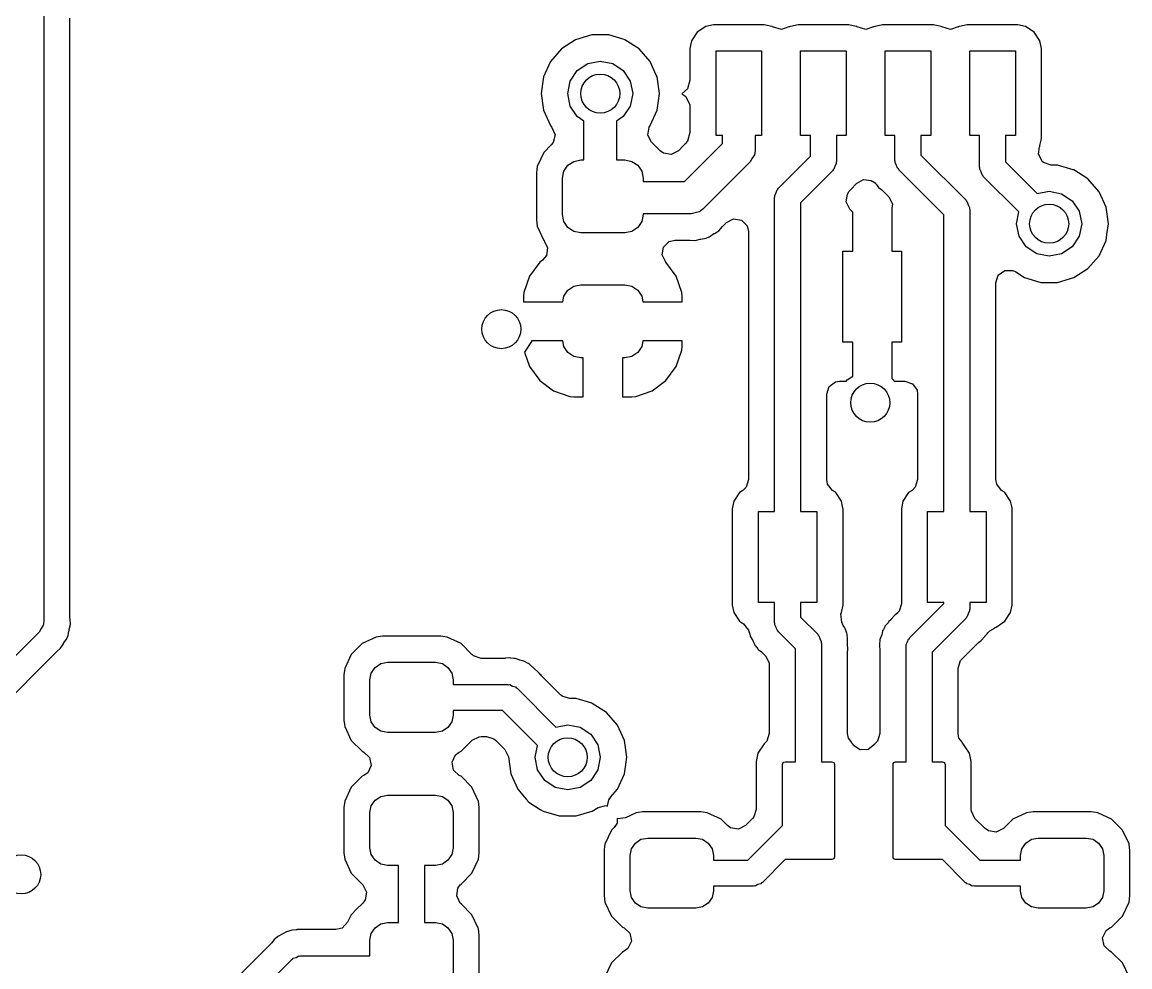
# Model space of a CAD drawing. Extents: x 100.3 to 197.2, y -144.7 to -85.3.
# Drawn here: x 109.01 to 117.52, y -102.71 to -95.45 of the extents above; entities that cross this region are included whole.
import ezdxf

# ---------------------------------------------------------------- set-up
doc = ezdxf.new("R2010")
doc.units = 0
doc.layers.add('BLACK', color=7, linetype='CONTINUOUS')

msp = doc.modelspace()

# ---------------------------------------------------------------- linework, layer by layer
at = {"layer": 'BLACK', "linetype": 'CONTINUOUS'}
for p, q in [((109.175, -95.14), (109.175, -100.05)), ((109.375, -97.6), (109.375, -95.4194)), ((114.262, -95.4836), (114.195, -95.5279)), ((114.32, -95.472), (114.262, -95.4836)), ((114.262, -95.4836), (114.262, -95.4836)), ((114.71, -95.472), (114.32, -95.472)), ((114.32, -95.472), (114.32, -95.472)), ((114.768, -95.4836), (114.71, -95.472)), ((114.71, -95.472), (114.71, -95.472)), ((114.771, -95.4856), (114.768, -95.4836)), ((114.768, -95.4836), (114.768, -95.4836)), ((114.775, -95.4879), (114.771, -95.4856)), ((114.842, -95.5064), (114.775, -95.4879)), ((114.9, -95.4882), (114.842, -95.5064)), ((114.902, -95.4878), (114.9, -95.4883)), ((114.9, -95.4883), (114.9, -95.4882)), ((114.909, -95.4856), (114.902, -95.4878)), ((114.912, -95.4836), (114.909, -95.4856)), ((114.97, -95.472), (114.912, -95.4836)), ((114.912, -95.4836), (114.912, -95.4836)), ((115.36, -95.472), (114.97, -95.472)), ((114.97, -95.472), (114.97, -95.472)), ((115.418, -95.4836), (115.36, -95.472)), ((115.36, -95.472), (115.36, -95.472)), ((115.421, -95.4856), (115.418, -95.4836)), ((115.418, -95.4836), (115.418, -95.4836)), ((115.425, -95.4879), (115.421, -95.4856)), ((115.492, -95.5064), (115.425, -95.4879)), ((115.55, -95.4882), (115.492, -95.5064)), ((115.552, -95.4878), (115.55, -95.4883)), ((115.55, -95.4883), (115.55, -95.4882)), ((115.559, -95.4856), (115.552, -95.4878)), ((115.562, -95.4836), (115.559, -95.4856)), ((115.62, -95.472), (115.562, -95.4836)), ((115.562, -95.4836), (115.562, -95.4836)), ((116.01, -95.472), (115.62, -95.472)), ((115.62, -95.472), (115.62, -95.472)), ((116.068, -95.4836), (116.01, -95.472)), ((116.01, -95.472), (116.01, -95.472)), ((116.071, -95.4856), (116.068, -95.4836)), ((116.068, -95.4836), (116.068, -95.4836)), ((116.075, -95.4879), (116.071, -95.4856)), ((116.142, -95.5064), (116.075, -95.4879)), ((116.2, -95.4882), (116.142, -95.5064)), ((116.202, -95.4878), (116.2, -95.4883)), ((116.2, -95.4883), (116.2, -95.4882)), ((116.209, -95.4856), (116.202, -95.4878)), ((116.212, -95.4836), (116.209, -95.4856)), ((116.27, -95.472), (116.212, -95.4836)), ((116.212, -95.4836), (116.212, -95.4836)), ((116.66, -95.472), (116.27, -95.472)), ((116.27, -95.472), (116.27, -95.472)), ((116.718, -95.4836), (116.66, -95.472)), ((116.66, -95.472), (116.66, -95.472)), ((116.785, -95.5279), (116.718, -95.4836)), ((116.718, -95.4836), (116.718, -95.4836)), ((113.261, -95.586), (113.152, -95.656)), ((113.385, -95.5495), (113.261, -95.586)), ((113.261, -95.586), (113.261, -95.586)), ((113.515, -95.5495), (113.385, -95.5495)), ((113.385, -95.5495), (113.385, -95.5495)), ((113.635, -95.5847), (113.515, -95.5495)), ((113.515, -95.5495), (113.515, -95.5495)), ((113.639, -95.586), (113.635, -95.5847)), ((113.748, -95.656), (113.639, -95.586)), ((113.639, -95.586), (113.639, -95.586)), ((113.639, -95.586), (113.639, -95.586)), ((114.151, -95.5943), (114.139, -95.6527)), ((114.195, -95.5279), (114.151, -95.5943)), ((114.151, -95.5943), (114.151, -95.5943)), ((116.829, -95.5943), (116.785, -95.5279)), ((116.84, -95.6527), (116.829, -95.5943)), ((116.829, -95.5943), (116.829, -95.5943)), ((113.152, -95.656), (113.067, -95.7539)), ((113.833, -95.7539), (113.748, -95.656)), ((113.748, -95.656), (113.748, -95.656)), ((113.748, -95.656), (113.748, -95.656)), ((114.139, -95.6527), (114.139, -95.6527)), ((114.139, -95.6527), (114.139, -95.8963)), ((114.34, -96.3225), (114.34, -95.6725)), ((114.34, -95.6725), (114.69, -95.6725)), ((114.69, -95.6725), (114.69, -96.3225)), ((114.99, -96.3225), (114.99, -95.6725)), ((114.99, -95.6725), (115.34, -95.6725)), ((115.34, -95.6725), (115.34, -96.3225)), ((115.64, -96.3225), (115.64, -95.6725)), ((115.64, -95.6725), (115.99, -95.6725)), ((115.99, -95.6725), (115.99, -96.3225)), ((116.29, -96.3225), (116.29, -95.6725)), ((116.29, -95.6725), (116.64, -95.6725)), ((116.64, -95.6725), (116.64, -96.3225)), ((116.84, -95.6528), (116.84, -95.6527)), ((116.84, -95.6527), (116.84, -95.6527)), ((116.84, -96.3422), (116.84, -95.6528)), ((116.84, -95.6528), (116.84, -95.6528)), ((113.067, -95.7539), (113.013, -95.8718)), ((113.354, -95.769), (113.45, -95.75)), ((113.45, -95.75), (113.546, -95.769)), ((113.881, -95.8595), (113.833, -95.7539)), ((113.219, -95.9043), (113.273, -95.8232)), ((113.273, -95.8232), (113.354, -95.769)), ((113.546, -95.769), (113.627, -95.8232)), ((113.627, -95.8232), (113.681, -95.9043)), ((113.013, -95.8718), (112.995, -96)), ((113.2, -96), (113.219, -95.9043)), ((113.681, -95.9043), (113.7, -96)), ((113.887, -95.8718), (113.881, -95.8595)), ((113.905, -96), (113.887, -95.8718)), ((114.139, -95.8963), (114.12, -95.9633)), ((112.995, -96), (112.995, -96)), ((112.995, -96), (113.013, -96.1282)), ((113.219, -96.0957), (113.2, -96)), ((113.7, -96), (113.681, -96.0957)), ((113.897, -96.056), (113.905, -96)), ((113.905, -96), (113.905, -96)), ((114.12, -95.9633), (114.076, -96.0012)), ((114.076, -96.0012), (114.109, -96.0225)), ((113.273, -96.1768), (113.219, -96.0957)), ((113.681, -96.0957), (113.627, -96.1768)), ((113.887, -96.1282), (113.897, -96.056)), ((114.109, -96.0225), (114.138, -96.086)), ((114.138, -96.086), (114.139, -96.1037)), ((114.139, -96.1037), (114.139, -96.2988)), ((113.013, -96.1282), (113.067, -96.2461)), ((113.325, -96.2114), (113.273, -96.1768)), ((113.627, -96.1768), (113.575, -96.2114)), ((113.833, -96.2461), (113.887, -96.1282)), ((113.067, -96.2461), (113.079, -96.2596)), ((113.079, -96.2596), (113.103, -96.316)), ((113.325, -96.51), (113.325, -96.2114)), ((113.575, -96.2114), (113.575, -96.51)), ((113.816, -96.3181), (113.826, -96.2577)), ((113.826, -96.2577), (113.831, -96.2491)), ((113.831, -96.2491), (113.833, -96.2461)), ((113.833, -96.2461), (113.833, -96.2461)), ((113.103, -96.316), (113.089, -96.3756)), ((113.844, -96.3727), (113.816, -96.3181)), ((114.139, -96.2988), (114.12, -96.3658)), ((114.39, -96.3225), (114.34, -96.3225)), ((114.39, -96.3832), (114.39, -96.3225)), ((114.69, -96.3225), (114.64, -96.3225)), ((114.64, -96.3225), (114.64, -96.435)), ((115.065, -96.3225), (114.99, -96.3225)), ((115.065, -96.4811), (115.065, -96.3225)), ((115.34, -96.3225), (115.265, -96.3225)), ((115.265, -96.3225), (115.265, -96.5225)), ((115.715, -96.3225), (115.64, -96.3225)), ((115.715, -96.515), (115.715, -96.3225)), ((115.99, -96.3225), (115.915, -96.3225)), ((115.915, -96.3225), (115.915, -96.4736)), ((116.365, -96.3225), (116.29, -96.3225)), ((116.365, -96.565), (116.365, -96.3225)), ((116.64, -96.3225), (116.565, -96.3225)), ((116.565, -96.3225), (116.565, -96.5236)), ((116.829, -96.4), (116.838, -96.357)), ((116.838, -96.357), (116.84, -96.3422)), ((113.074, -96.3944), (113.017, -96.4517)), ((113.089, -96.3756), (113.074, -96.3944)), ((113.911, -96.4391), (113.844, -96.3727)), ((113.936, -96.4573), (113.911, -96.4391)), ((114.051, -96.4391), (113.996, -96.4668)), ((114.09, -96.4), (114.051, -96.4391)), ((114.103, -96.3865), (114.09, -96.4)), ((114.09, -96.4), (114.09, -96.4)), ((114.098, -96.675), (114.39, -96.3832)), ((114.12, -96.3658), (114.103, -96.3865)), ((114.64, -96.435), (114.637, -96.4571)), ((116.817, -96.4655), (116.826, -96.4101)), ((116.825, -96.4097), (116.827, -96.4062)), ((116.826, -96.4101), (116.825, -96.4097)), ((116.827, -96.4051), (116.828, -96.4035)), ((116.827, -96.4062), (116.827, -96.4051)), ((116.828, -96.4035), (116.829, -96.4007)), ((116.829, -96.4007), (116.829, -96.4)), ((116.829, -96.4), (116.829, -96.4)), ((116.829, -96.4007), (116.829, -96.4007)), ((113.017, -96.4517), (112.966, -96.5605)), ((113.017, -96.4517), (113.017, -96.4517)), ((113.201, -96.551), (113.246, -96.5207)), ((113.246, -96.5207), (113.3, -96.51)), ((113.3, -96.51), (113.325, -96.51)), ((113.575, -96.51), (113.64, -96.51)), ((113.64, -96.51), (113.694, -96.5207)), ((113.694, -96.5207), (113.739, -96.551)), ((113.996, -96.4668), (113.936, -96.4573)), ((114.603, -96.5234), (114.238, -96.8884)), ((114.618, -96.4962), (114.603, -96.5234)), ((114.635, -96.4702), (114.618, -96.4962)), ((114.636, -96.464), (114.635, -96.4702)), ((114.637, -96.4616), (114.636, -96.464)), ((114.637, -96.4571), (114.637, -96.4616)), ((114.819, -96.7268), (115.065, -96.4811)), ((115.265, -96.5225), (115.263, -96.5302)), ((115.263, -96.5302), (115.264, -96.5381)), ((115.717, -96.5227), (115.715, -96.515)), ((115.716, -96.5306), (115.717, -96.5227)), ((115.727, -96.5515), (115.716, -96.5306)), ((115.915, -96.4736), (116.261, -96.8193)), ((116.565, -96.5236), (116.809, -96.768)), ((116.845, -96.52), (116.817, -96.4655)), ((116.845, -96.5205), (116.845, -96.52)), ((116.857, -96.5306), (116.845, -96.5205)), ((116.915, -96.5495), (116.857, -96.5306)), ((112.96, -96.6079), (112.959, -96.6101)), ((112.959, -96.6101), (112.959, -96.9699)), ((112.963, -96.5843), (112.96, -96.6079)), ((112.966, -96.5605), (112.963, -96.5843)), ((112.966, -96.5605), (112.966, -96.5605)), ((113.16, -96.65), (113.171, -96.5964)), ((113.171, -96.5964), (113.201, -96.551)), ((113.739, -96.551), (113.769, -96.5964)), ((113.769, -96.5964), (113.78, -96.65)), ((115.236, -96.5932), (114.99, -96.8389)), ((115.239, -96.586), (115.236, -96.5932)), ((115.246, -96.5813), (115.239, -96.586)), ((115.253, -96.559), (115.246, -96.5813)), ((115.264, -96.5381), (115.253, -96.559)), ((115.734, -96.5738), (115.727, -96.5515)), ((115.741, -96.5785), (115.734, -96.5738)), ((115.744, -96.5857), (115.741, -96.5785)), ((116.09, -96.9314), (115.744, -96.5857)), ((116.367, -96.5727), (116.365, -96.565)), ((116.366, -96.5806), (116.367, -96.5727)), ((116.377, -96.6015), (116.366, -96.5806)), ((116.384, -96.6238), (116.377, -96.6015)), ((116.965, -96.5495), (116.915, -96.5495)), ((117.084, -96.5845), (116.965, -96.5495)), ((116.965, -96.5495), (116.965, -96.5495)), ((117.089, -96.586), (117.084, -96.5845)), ((117.198, -96.656), (117.089, -96.586)), ((117.089, -96.586), (117.089, -96.586)), ((117.089, -96.586), (117.089, -96.586)), ((113.16, -96.93), (113.16, -96.65)), ((113.78, -96.65), (113.78, -96.675)), ((113.78, -96.675), (114.098, -96.675)), ((115.403, -96.707), (115.419, -96.6902)), ((115.419, -96.6902), (115.472, -96.6599)), ((115.472, -96.6599), (115.533, -96.6667)), ((115.533, -96.6667), (115.562, -96.6869)), ((115.562, -96.6869), (115.563, -96.6878)), ((115.563, -96.6878), (115.563, -96.6878)), ((115.563, -96.6878), (115.57, -96.6947)), ((115.57, -96.6947), (115.584, -96.7126)), ((116.391, -96.6285), (116.384, -96.6238)), ((116.394, -96.6357), (116.391, -96.6285)), ((116.668, -96.9094), (116.394, -96.6357)), ((117.283, -96.7539), (117.198, -96.656)), ((117.198, -96.656), (117.198, -96.656)), ((117.198, -96.656), (117.198, -96.656)), ((114.791, -96.7819), (114.802, -96.761)), ((114.792, -96.7898), (114.791, -96.7819)), ((114.802, -96.761), (114.809, -96.7387)), ((114.809, -96.7387), (114.816, -96.734)), ((114.816, -96.734), (114.819, -96.7268)), ((115.339, -96.8325), (115.349, -96.7721)), ((115.349, -96.7721), (115.364, -96.7504)), ((115.364, -96.7504), (115.382, -96.7309)), ((115.382, -96.7309), (115.383, -96.7293)), ((115.383, -96.7293), (115.397, -96.7153)), ((115.397, -96.7153), (115.399, -96.7124)), ((115.399, -96.7124), (115.403, -96.707)), ((115.584, -96.7126), (115.589, -96.721)), ((115.589, -96.721), (115.615, -96.7402)), ((115.615, -96.7402), (115.62, -96.7447)), ((115.62, -96.7447), (115.668, -96.7925)), ((116.809, -96.768), (116.9, -96.75)), ((116.9, -96.75), (116.996, -96.769)), ((116.996, -96.769), (117.077, -96.8232)), ((117.337, -96.8718), (117.283, -96.7539)), ((114.79, -96.7975), (114.792, -96.7898)), ((114.79, -99.21), (114.79, -96.7975)), ((114.99, -96.8389), (114.99, -99.21)), ((115.367, -96.8871), (115.339, -96.8325)), ((115.668, -96.7925), (115.695, -96.847)), ((115.695, -96.847), (115.69, -96.8804)), ((116.261, -96.8193), (116.264, -96.8265)), ((116.264, -96.8265), (116.271, -96.8312)), ((116.271, -96.8312), (116.278, -96.8535)), ((116.278, -96.8535), (116.289, -96.8744)), ((117.077, -96.8232), (117.131, -96.9043)), ((117.355, -97), (117.337, -96.8718)), ((117.337, -96.8718), (117.337, -96.8718)), ((113.171, -96.9836), (113.16, -96.93)), ((113.78, -96.93), (113.769, -96.9836)), ((114.15, -96.925), (113.78, -96.925)), ((113.78, -96.925), (113.78, -96.93)), ((114.18, -96.9163), (114.15, -96.925)), ((114.21, -96.9097), (114.18, -96.9163)), ((114.215, -96.9059), (114.21, -96.9097)), ((114.218, -96.9052), (114.215, -96.9059)), ((114.221, -96.9018), (114.218, -96.9052)), ((114.238, -96.8884), (114.221, -96.9018)), ((115.39, -96.91), (115.367, -96.8871)), ((115.39, -97.21), (115.39, -96.91)), ((115.69, -96.8804), (115.69, -97.21)), ((116.09, -99.21), (116.09, -96.9314)), ((116.289, -96.8744), (116.288, -96.8823)), ((116.288, -96.8823), (116.29, -96.89)), ((116.29, -96.89), (116.29, -99.21)), ((116.65, -97), (116.668, -96.9094)), ((117.131, -96.9043), (117.15, -97)), ((112.959, -96.9699), (112.96, -96.9699)), ((112.96, -96.9699), (112.966, -97.0195)), ((112.966, -97.0195), (112.966, -97.0195)), ((112.966, -97.0195), (113.017, -97.1283)), ((113.201, -97.029), (113.171, -96.9836)), ((113.246, -97.0593), (113.201, -97.029)), ((113.739, -97.029), (113.694, -97.0593)), ((113.769, -96.9836), (113.739, -97.029)), ((114.362, -97.0532), (114.389, -97.0218)), ((114.389, -97.0218), (114.392, -97.0186)), ((114.392, -97.0186), (114.42, -96.9898)), ((114.42, -96.9898), (114.475, -96.9621)), ((114.475, -96.9621), (114.535, -96.9716)), ((114.535, -96.9716), (114.579, -97.0149)), ((114.579, -97.0149), (114.59, -97.0598)), ((116.669, -97.0957), (116.65, -97)), ((117.15, -97), (117.131, -97.0957)), ((117.343, -97.0823), (117.355, -97)), ((117.355, -97), (117.355, -97)), ((113.3, -97.07), (113.246, -97.0593)), ((113.64, -97.07), (113.3, -97.07)), ((113.694, -97.0593), (113.64, -97.07)), ((113.979, -97.1363), (114.024, -97.1255)), ((114.024, -97.1255), (114.134, -97.1255)), ((114.134, -97.1255), (114.138, -97.1257)), ((114.138, -97.1257), (114.179, -97.1293)), ((114.179, -97.1293), (114.218, -97.1186)), ((114.218, -97.1186), (114.223, -97.1177)), ((114.223, -97.1177), (114.263, -97.1106)), ((114.263, -97.1106), (114.264, -97.1098)), ((114.264, -97.1098), (114.288, -97.0999)), ((114.288, -97.0999), (114.29, -97.0996)), ((114.288, -97.0999), (114.288, -97.0999)), ((114.29, -97.0996), (114.323, -97.076)), ((114.323, -97.076), (114.327, -97.0737)), ((114.327, -97.0737), (114.362, -97.0532)), ((114.59, -97.0598), (114.59, -98.9664)), ((116.723, -97.1768), (116.669, -97.0957)), ((117.131, -97.0957), (117.077, -97.1768)), ((117.337, -97.1282), (117.343, -97.0823)), ((113.017, -97.1283), (113.017, -97.1283)), ((113.017, -97.1283), (113.017, -97.1283)), ((113.017, -97.1283), (113.018, -97.1297)), ((113.018, -97.1297), (113.019, -97.132)), ((113.019, -97.132), (113.022, -97.1354)), ((113.022, -97.1354), (113.021, -97.1357)), ((113.021, -97.1357), (113.046, -97.1843)), ((113.046, -97.1843), (113.036, -97.2447)), ((113.926, -97.24), (113.936, -97.1796)), ((113.936, -97.1796), (113.979, -97.1363)), ((115.315, -97.91), (115.315, -97.21)), ((115.315, -97.21), (115.39, -97.21)), ((115.69, -97.21), (115.765, -97.21)), ((115.765, -97.21), (115.765, -97.91)), ((116.804, -97.231), (116.723, -97.1768)), ((117.077, -97.1768), (116.996, -97.231)), ((117.283, -97.2461), (117.337, -97.1282)), ((112.985, -97.2954), (112.907, -97.4021)), ((113.007, -97.2794), (112.985, -97.2954)), ((112.985, -97.2954), (112.985, -97.2954)), ((113.036, -97.2447), (113.007, -97.2794)), ((113.951, -97.2889), (113.926, -97.24)), ((113.95, -97.2894), (113.951, -97.2889)), ((113.953, -97.2935), (113.95, -97.2894)), ((113.954, -97.2945), (113.953, -97.2935)), ((113.955, -97.2954), (113.954, -97.2945)), ((114.033, -97.4021), (113.955, -97.2954)), ((116.9, -97.25), (116.804, -97.231)), ((116.996, -97.231), (116.9, -97.25)), ((117.198, -97.344), (117.283, -97.2461)), ((116.509, -97.3955), (116.559, -97.3595)), ((116.559, -97.3595), (116.62, -97.3595)), ((116.62, -97.3595), (116.643, -97.3704)), ((116.643, -97.3704), (116.711, -97.414)), ((117.089, -97.414), (117.198, -97.344)), ((112.907, -97.4021), (112.863, -97.5273)), ((114.077, -97.5273), (114.033, -97.4021)), ((116.49, -97.4536), (116.509, -97.3955)), ((116.49, -97.878), (116.49, -97.4536)), ((116.711, -97.414), (116.835, -97.4505)), ((116.835, -97.4505), (116.835, -97.4505)), ((116.835, -97.4505), (116.965, -97.4505)), ((116.965, -97.4505), (117.089, -97.414)), ((116.965, -97.4505), (116.965, -97.4505)), ((112.863, -97.5273), (112.86, -97.557)), ((113.171, -97.5564), (113.201, -97.511)), ((113.201, -97.511), (113.246, -97.4807)), ((113.246, -97.4807), (113.3, -97.47)), ((113.3, -97.47), (113.64, -97.47)), ((113.64, -97.47), (113.694, -97.4807)), ((113.694, -97.4807), (113.739, -97.511)), ((113.739, -97.511), (113.769, -97.5564)), ((114.08, -97.557), (114.077, -97.5273)), ((114.077, -97.5273), (114.077, -97.5273)), ((109.375, -97.943), (109.375, -97.6)), ((112.86, -97.557), (112.86, -97.6)), ((112.86, -97.6), (112.86, -97.6)), ((112.86, -97.6), (113.162, -97.6)), ((113.162, -97.6), (113.171, -97.5564)), ((113.769, -97.5564), (113.778, -97.6)), ((113.778, -97.6), (114.08, -97.6)), ((114.08, -97.6), (114.08, -97.557)), ((114.08, -97.6), (114.08, -97.6)), ((116.49, -98.9664), (116.49, -97.878)), ((109.375, -100.034), (109.375, -97.943)), ((112.921, -97.9057), (112.867, -97.9859)), ((112.922, -97.9), (112.921, -97.9057)), ((113.162, -97.9), (112.922, -97.9)), ((113.171, -97.9436), (113.162, -97.9)), ((113.201, -97.989), (113.171, -97.9436)), ((113.769, -97.9436), (113.739, -97.989)), ((113.778, -97.9), (113.769, -97.9436)), ((114.08, -97.9), (113.778, -97.9)), ((114.033, -98.0979), (114.077, -97.9727)), ((114.077, -97.9727), (114.08, -97.943)), ((114.08, -97.943), (114.08, -97.9)), ((114.08, -97.9), (114.08, -97.9)), ((115.39, -97.91), (115.315, -97.91)), ((115.39, -98.1703), (115.39, -97.91)), ((115.765, -97.91), (115.69, -97.91)), ((115.69, -97.91), (115.69, -98.1904)), ((112.867, -97.9859), (112.907, -98.0979)), ((113.246, -98.0193), (113.201, -97.989)), ((113.3, -98.03), (113.246, -98.0193)), ((113.32, -98.03), (113.3, -98.03)), ((113.32, -98.33), (113.32, -98.03)), ((113.64, -98.03), (113.62, -98.03)), ((113.62, -98.03), (113.62, -98.33)), ((113.694, -98.0193), (113.64, -98.03)), ((113.739, -97.989), (113.694, -98.0193)), ((112.907, -98.0979), (112.985, -98.2046)), ((113.955, -98.2046), (114.033, -98.0979)), ((112.985, -98.2046), (112.985, -98.2046)), ((112.985, -98.2046), (113.092, -98.2834)), ((113.848, -98.2834), (113.955, -98.2046)), ((113.955, -98.2046), (113.955, -98.2046)), ((115.209, -98.2508), (115.259, -98.2148)), ((115.259, -98.2148), (115.289, -98.21)), ((115.289, -98.21), (115.34, -98.21)), ((115.34, -98.21), (115.348, -98.1982)), ((115.348, -98.1982), (115.39, -98.1703)), ((115.69, -98.1904), (115.702, -98.1982)), ((115.702, -98.1982), (115.71, -98.21)), ((115.71, -98.21), (115.79, -98.21)), ((115.79, -98.21), (115.849, -98.2289)), ((115.849, -98.2289), (115.885, -98.2784)), ((113.092, -98.2834), (113.217, -98.3272)), ((113.723, -98.3272), (113.848, -98.2834)), ((115.191, -98.309), (115.209, -98.2508)), ((115.191, -98.9664), (115.191, -98.309)), ((115.885, -98.2784), (115.889, -98.309)), ((115.889, -98.309), (115.889, -98.9664)), ((113.217, -98.3272), (113.247, -98.33)), ((113.247, -98.33), (113.32, -98.33)), ((113.32, -98.33), (113.32, -98.33)), ((113.32, -98.33), (113.32, -98.33)), ((113.62, -98.33), (113.693, -98.33)), ((113.62, -98.33), (113.62, -98.33)), ((113.693, -98.33), (113.723, -98.3272)), ((113.723, -98.3272), (113.723, -98.3272)), ((114.59, -98.9664), (114.571, -99.0246)), ((115.197, -99.0007), (115.191, -98.9664)), ((115.889, -98.9664), (115.871, -99.0246)), ((116.497, -99.0007), (116.49, -98.9664)), ((114.52, -99.0655), (114.476, -99.1318)), ((114.546, -99.0487), (114.52, -99.0654)), ((114.52, -99.0654), (114.52, -99.0655)), ((114.571, -99.0246), (114.546, -99.0487)), ((115.234, -99.0487), (115.197, -99.0007)), ((115.257, -99.0635), (115.234, -99.0487)), ((115.26, -99.0654), (115.257, -99.0635)), ((115.304, -99.1318), (115.26, -99.0654)), ((115.82, -99.0655), (115.776, -99.1318)), ((115.846, -99.0487), (115.82, -99.0654)), ((115.82, -99.0654), (115.82, -99.0655)), ((115.871, -99.0246), (115.846, -99.0487)), ((116.534, -99.0487), (116.497, -99.0007)), ((116.557, -99.0635), (116.534, -99.0487)), ((116.56, -99.0654), (116.557, -99.0635)), ((116.604, -99.1318), (116.56, -99.0654)), ((114.476, -99.1318), (114.465, -99.1902)), ((114.476, -99.1318), (114.476, -99.1318)), ((115.312, -99.1724), (115.304, -99.1318)), ((115.776, -99.1318), (115.765, -99.1902)), ((115.776, -99.1318), (115.776, -99.1318)), ((116.612, -99.1724), (116.604, -99.1318)), ((114.465, -99.1902), (114.465, -99.1903)), ((114.465, -99.1903), (114.465, -99.9297)), ((114.665, -99.91), (114.665, -99.21)), ((114.665, -99.21), (114.79, -99.21)), ((114.99, -99.21), (115.115, -99.21)), ((115.115, -99.21), (115.115, -99.91)), ((115.315, -99.186), (115.312, -99.1724)), ((115.316, -99.1903), (115.315, -99.186)), ((115.316, -99.9297), (115.316, -99.1903)), ((115.765, -99.1902), (115.764, -99.1903)), ((115.764, -99.1903), (115.764, -99.9195)), ((115.965, -99.91), (115.965, -99.21)), ((115.965, -99.21), (116.09, -99.21)), ((116.29, -99.21), (116.415, -99.21)), ((116.415, -99.21), (116.415, -99.91)), ((116.615, -99.186), (116.612, -99.1724)), ((116.615, -99.1903), (116.615, -99.186)), ((116.615, -99.9297), (116.615, -99.1903)), ((114.465, -99.9297), (114.465, -99.9298)), ((114.465, -99.9298), (114.476, -99.9882)), ((114.79, -99.91), (114.665, -99.91)), ((114.79, -100.065), (114.79, -99.91)), ((115.115, -99.91), (114.99, -99.91)), ((114.99, -99.91), (114.99, -100.024)), ((115.304, -99.9882), (115.316, -99.9297)), ((115.764, -99.9195), (115.746, -99.9777)), ((115.829, -100.179), (116.09, -99.9186)), ((116.09, -99.91), (115.965, -99.91)), ((116.09, -99.9186), (116.09, -99.91)), ((116.415, -99.91), (116.29, -99.91)), ((116.29, -99.91), (116.29, -99.96)), ((116.604, -99.9882), (116.615, -99.9297)), ((114.476, -99.9882), (114.476, -99.9882)), ((114.476, -99.9882), (114.519, -100.053)), ((115.3, -100.001), (115.303, -99.992)), ((115.306, -100.062), (115.3, -100.001)), ((115.303, -99.992), (115.304, -99.9882)), ((115.304, -99.9882), (115.304, -99.9882)), ((115.716, -100.006), (115.683, -100.042)), ((115.723, -100.001), (115.716, -100.006)), ((115.734, -99.9915), (115.722, -99.9996)), ((115.722, -99.9996), (115.723, -100.001)), ((115.735, -99.9895), (115.734, -99.9915)), ((115.746, -99.9777), (115.735, -99.9895)), ((116.271, -100.019), (116.264, -100.024)), ((116.278, -99.9965), (116.271, -100.019)), ((116.289, -99.9756), (116.278, -99.9965)), ((116.29, -99.96), (116.288, -99.9677)), ((116.288, -99.9677), (116.289, -99.9756)), ((116.56, -100.055), (116.604, -99.9882)), ((109.17, -100.085), (109.153, -100.111)), ((109.171, -100.079), (109.17, -100.085)), ((109.172, -100.077), (109.171, -100.079)), ((109.175, -100.05), (109.172, -100.072)), ((109.172, -100.072), (109.172, -100.077)), ((109.369, -100.118), (109.379, -100.079)), ((109.376, -100.038), (109.375, -100.034)), ((109.379, -100.079), (109.376, -100.038)), ((114.519, -100.053), (114.52, -100.055)), ((114.52, -100.055), (114.551, -100.075)), ((114.551, -100.075), (114.589, -100.123)), ((114.792, -100.073), (114.79, -100.065)), ((114.791, -100.081), (114.792, -100.073)), ((114.802, -100.102), (114.791, -100.081)), ((114.809, -100.124), (114.802, -100.102)), ((114.99, -100.024), (115.121, -100.154)), ((115.315, -100.081), (115.306, -100.062)), ((115.318, -100.087), (115.315, -100.081)), ((115.33, -100.106), (115.318, -100.087)), ((115.335, -100.115), (115.33, -100.106)), ((115.637, -100.098), (115.626, -100.118)), ((115.64, -100.089), (115.637, -100.098)), ((115.662, -100.066), (115.64, -100.089)), ((115.64, -100.089), (115.64, -100.089)), ((115.666, -100.06), (115.662, -100.066)), ((115.668, -100.057), (115.666, -100.06)), ((115.682, -100.043), (115.668, -100.057)), ((115.668, -100.057), (115.668, -100.057)), ((115.683, -100.042), (115.682, -100.043)), ((116.261, -100.031), (116, -100.291)), ((116.264, -100.024), (116.261, -100.031)), ((116.443, -100.129), (116.485, -100.105)), ((116.484, -100.103), (116.493, -100.099)), ((116.485, -100.105), (116.484, -100.103)), ((116.493, -100.099), (116.56, -100.055)), ((116.493, -100.099), (116.493, -100.099)), ((109.138, -100.138), (105.425, -103.852)), ((109.153, -100.111), (109.138, -100.138)), ((109.326, -100.223), (109.35, -100.19)), ((109.35, -100.188), (109.36, -100.164)), ((109.35, -100.19), (109.35, -100.188)), ((109.36, -100.164), (109.361, -100.163)), ((109.361, -100.163), (109.363, -100.147)), ((109.363, -100.147), (109.368, -100.123)), ((109.368, -100.123), (109.369, -100.118)), ((111.727, -100.176), (111.62, -100.226)), ((111.759, -100.172), (111.727, -100.176)), ((111.727, -100.176), (111.727, -100.176)), ((111.776, -100.169), (111.759, -100.172)), ((112.224, -100.169), (111.776, -100.169)), ((112.241, -100.172), (112.224, -100.169)), ((112.273, -100.176), (112.241, -100.172)), ((112.38, -100.226), (112.273, -100.176)), ((114.589, -100.123), (114.592, -100.135)), ((114.592, -100.135), (114.592, -100.135)), ((114.592, -100.135), (114.596, -100.144)), ((114.596, -100.144), (114.603, -100.166)), ((114.603, -100.166), (114.603, -100.168)), ((114.603, -100.168), (114.605, -100.175)), ((114.605, -100.175), (114.622, -100.203)), ((114.816, -100.129), (114.809, -100.124)), ((114.819, -100.136), (114.816, -100.129)), ((114.95, -100.266), (114.819, -100.136)), ((115.121, -100.154), (115.124, -100.161)), ((115.124, -100.161), (115.131, -100.166)), ((115.131, -100.166), (115.138, -100.188)), ((115.138, -100.188), (115.149, -100.209)), ((115.336, -100.121), (115.335, -100.115)), ((115.337, -100.124), (115.336, -100.121)), ((115.344, -100.146), (115.337, -100.124)), ((115.348, -100.155), (115.344, -100.146)), ((115.349, -100.187), (115.348, -100.155)), ((115.35, -100.194), (115.349, -100.187)), ((115.611, -100.164), (115.599, -100.194)), ((115.613, -100.158), (115.611, -100.164)), ((115.62, -100.127), (115.613, -100.158)), ((115.626, -100.118), (115.62, -100.127)), ((115.62, -100.127), (115.62, -100.127)), ((115.812, -100.213), (115.819, -100.191)), ((115.819, -100.191), (115.826, -100.186)), ((115.826, -100.186), (115.829, -100.179)), ((116.374, -100.204), (116.407, -100.168)), ((116.407, -100.168), (116.408, -100.167)), ((116.408, -100.167), (116.422, -100.153)), ((116.422, -100.153), (116.424, -100.15)), ((116.424, -100.15), (116.428, -100.144)), ((116.428, -100.144), (116.434, -100.138)), ((116.434, -100.138), (116.443, -100.129)), ((109.272, -100.289), (109.303, -100.262)), ((109.303, -100.262), (109.324, -100.227)), ((109.324, -100.227), (109.326, -100.223)), ((111.62, -100.226), (111.536, -100.31)), ((112.464, -100.31), (112.38, -100.226)), ((112.38, -100.226), (112.38, -100.226)), ((112.38, -100.226), (112.38, -100.226)), ((114.622, -100.203), (114.625, -100.209)), ((114.625, -100.209), (114.637, -100.236)), ((114.637, -100.236), (114.638, -100.238)), ((114.638, -100.238), (114.645, -100.245)), ((114.645, -100.245), (114.659, -100.263)), ((114.659, -100.263), (114.662, -100.267)), ((114.662, -100.267), (114.664, -100.271)), ((114.664, -100.271), (114.69, -100.29)), ((114.95, -101.135), (114.95, -100.266)), ((115.149, -100.209), (115.148, -100.217)), ((115.148, -100.217), (115.15, -100.225)), ((115.15, -100.225), (115.15, -101.135)), ((115.35, -100.197), (115.35, -100.194)), ((115.35, -100.217), (115.35, -100.197)), ((115.35, -100.197), (115.35, -100.197)), ((115.351, -100.219), (115.35, -100.217)), ((115.35, -100.29), (115.353, -100.276)), ((115.351, -100.232), (115.351, -100.219)), ((115.353, -100.267), (115.351, -100.232)), ((115.352, -100.276), (115.353, -100.267)), ((115.353, -100.276), (115.352, -100.276)), ((115.596, -100.232), (115.595, -100.236)), ((115.595, -100.236), (115.597, -100.25)), ((115.597, -100.226), (115.596, -100.232)), ((115.599, -100.204), (115.597, -100.226)), ((115.597, -100.25), (115.599, -100.267)), ((115.599, -100.194), (115.599, -100.204)), ((115.599, -100.267), (115.599, -100.274)), ((115.599, -100.274), (115.599, -100.917)), ((115.8, -100.25), (115.802, -100.242)), ((115.8, -101.135), (115.8, -100.25)), ((115.801, -100.234), (115.812, -100.213)), ((115.802, -100.242), (115.801, -100.234)), ((116.229, -100.345), (116.356, -100.219)), ((116.356, -100.219), (116.368, -100.21)), ((116.367, -100.209), (116.374, -100.204)), ((116.368, -100.21), (116.367, -100.209)), ((116.374, -100.204), (116.374, -100.204)), ((105.654, -103.906), (109.269, -100.292)), ((109.269, -100.292), (109.272, -100.289)), ((111.536, -100.31), (111.486, -100.417)), ((112.465, -100.311), (112.464, -100.31)), ((112.464, -100.31), (112.464, -100.31)), ((112.477, -100.321), (112.465, -100.311)), ((112.535, -100.34), (112.477, -100.321)), ((112.716, -100.34), (112.535, -100.34)), ((112.723, -100.339), (112.716, -100.34)), ((112.754, -100.335), (112.723, -100.339)), ((112.764, -100.337), (112.754, -100.335)), ((112.754, -100.335), (112.754, -100.335)), ((112.786, -100.34), (112.764, -100.337)), ((112.796, -100.34), (112.786, -100.34)), ((112.826, -100.351), (112.796, -100.34)), ((112.796, -100.34), (112.796, -100.34)), ((112.796, -100.34), (112.796, -100.34)), ((112.796, -100.34), (112.796, -100.34)), ((112.832, -100.353), (112.826, -100.351)), ((112.863, -100.36), (112.832, -100.353)), ((112.872, -100.366), (112.863, -100.36)), ((112.863, -100.36), (112.863, -100.36)), ((114.69, -100.29), (114.695, -100.295)), ((114.695, -100.295), (114.721, -100.32)), ((114.721, -100.32), (114.748, -100.375)), ((115.35, -100.917), (115.35, -100.29)), ((116, -100.291), (116, -101.135)), ((116.2, -100.415), (116.219, -100.357)), ((116.219, -100.357), (116.229, -100.345)), ((111.486, -100.417), (111.48, -100.466)), ((111.486, -100.417), (111.486, -100.417)), ((111.69, -100.453), (111.72, -100.41)), ((111.72, -100.41), (111.763, -100.38)), ((111.763, -100.38), (111.815, -100.37)), ((111.815, -100.37), (112.185, -100.37)), ((112.185, -100.37), (112.237, -100.38)), ((112.237, -100.38), (112.28, -100.41)), ((112.28, -100.41), (112.31, -100.453)), ((112.892, -100.377), (112.872, -100.366)), ((112.901, -100.38), (112.892, -100.377)), ((112.924, -100.402), (112.901, -100.38)), ((112.93, -100.406), (112.924, -100.402)), ((112.933, -100.408), (112.93, -100.406)), ((112.947, -100.422), (112.933, -100.408)), ((112.948, -100.423), (112.947, -100.422)), ((112.971, -100.444), (112.948, -100.423)), ((112.984, -100.456), (112.971, -100.444)), ((114.748, -100.375), (114.749, -100.39)), ((114.749, -100.39), (114.749, -100.917)), ((116.2, -100.917), (116.2, -100.415)), ((111.48, -100.466), (111.48, -100.814)), ((111.68, -100.505), (111.69, -100.453)), ((111.68, -100.775), (111.68, -100.505)), ((112.31, -100.453), (112.32, -100.505)), ((112.32, -100.505), (112.32, -100.54)), ((112.989, -100.463), (112.984, -100.456)), ((112.99, -100.462), (112.989, -100.463)), ((112.999, -100.474), (112.99, -100.462)), ((113.145, -100.621), (112.999, -100.474)), ((112.32, -100.54), (112.74, -100.54)), ((112.74, -100.54), (112.748, -100.542)), ((112.748, -100.542), (112.756, -100.541)), ((112.756, -100.541), (112.777, -100.552)), ((112.777, -100.552), (112.799, -100.559)), ((112.799, -100.559), (112.804, -100.566)), ((112.804, -100.566), (112.811, -100.569)), ((112.811, -100.569), (113.109, -100.868)), ((113.157, -100.631), (113.145, -100.621)), ((113.215, -100.649), (113.157, -100.631)), ((113.265, -100.649), (113.215, -100.649)), ((113.385, -100.685), (113.265, -100.649)), ((113.265, -100.649), (113.265, -100.649)), ((113.389, -100.686), (113.385, -100.685)), ((113.498, -100.756), (113.389, -100.686)), ((113.389, -100.686), (113.389, -100.686)), ((113.389, -100.686), (113.389, -100.686)), ((111.69, -100.827), (111.68, -100.775)), ((112.32, -100.775), (112.31, -100.827)), ((112.699, -100.74), (112.32, -100.74)), ((112.32, -100.74), (112.32, -100.775)), ((112.968, -101.009), (112.699, -100.74)), ((113.583, -100.854), (113.498, -100.756)), ((113.498, -100.756), (113.498, -100.756)), ((113.498, -100.756), (113.498, -100.756)), ((111.48, -100.814), (111.479, -100.814)), ((111.479, -100.814), (111.486, -100.863)), ((111.486, -100.863), (111.486, -100.863)), ((111.486, -100.863), (111.536, -100.97)), ((111.72, -100.87), (111.69, -100.827)), ((111.763, -100.9), (111.72, -100.87)), ((112.28, -100.87), (112.237, -100.9)), ((112.31, -100.827), (112.28, -100.87)), ((113.109, -100.868), (113.2, -100.85)), ((113.2, -100.85), (113.296, -100.869)), ((113.296, -100.869), (113.377, -100.923)), ((113.623, -100.943), (113.583, -100.854)), ((111.815, -100.91), (111.763, -100.9)), ((112.185, -100.91), (111.815, -100.91)), ((112.237, -100.9), (112.185, -100.91)), ((112.465, -100.969), (112.519, -100.942)), ((112.519, -100.942), (112.535, -100.941)), ((112.535, -100.941), (112.575, -100.941)), ((112.575, -100.941), (112.633, -100.959)), ((113.377, -100.923), (113.431, -101.004)), ((113.637, -100.972), (113.623, -100.943)), ((114.749, -100.917), (114.731, -100.976)), ((115.357, -100.952), (115.35, -100.917)), ((115.384, -100.987), (115.357, -100.952)), ((115.599, -100.917), (115.581, -100.976)), ((116.207, -100.952), (116.2, -100.917)), ((116.234, -100.987), (116.207, -100.952)), ((111.536, -100.97), (111.536, -100.97)), ((111.536, -100.97), (111.536, -100.97)), ((111.536, -100.97), (111.62, -101.054)), ((112.38, -101.054), (112.464, -100.97)), ((112.464, -100.97), (112.465, -100.969)), ((112.464, -100.97), (112.464, -100.97)), ((112.633, -100.959), (112.645, -100.969)), ((112.645, -100.969), (112.717, -101.041)), ((112.717, -101.041), (112.744, -101.096)), ((112.95, -101.1), (112.968, -101.009)), ((113.431, -101.004), (113.45, -101.1)), ((113.655, -101.1), (113.637, -100.972)), ((114.711, -100.996), (114.662, -101.069)), ((114.718, -100.989), (114.711, -100.996)), ((114.731, -100.976), (114.717, -100.988)), ((114.717, -100.988), (114.718, -100.989)), ((115.382, -100.989), (115.384, -100.987)), ((115.389, -100.996), (115.382, -100.989)), ((115.393, -101.002), (115.389, -100.996)), ((115.397, -101.008), (115.393, -101.002)), ((115.448, -101.042), (115.397, -101.008)), ((115.509, -101.039), (115.448, -101.042)), ((115.557, -101.002), (115.509, -101.039)), ((115.561, -100.996), (115.557, -101.002)), ((115.568, -100.989), (115.561, -100.996)), ((115.581, -100.976), (115.567, -100.988)), ((115.567, -100.988), (115.568, -100.989)), ((116.232, -100.989), (116.234, -100.987)), ((116.239, -100.996), (116.232, -100.989)), ((116.26, -101.027), (116.239, -100.996)), ((116.288, -101.069), (116.26, -101.027)), ((111.62, -101.054), (111.62, -101.054)), ((111.62, -101.054), (111.62, -101.054)), ((111.62, -101.054), (111.633, -101.06)), ((111.633, -101.06), (111.678, -101.102)), ((111.678, -101.102), (111.689, -101.162)), ((112.311, -101.138), (112.337, -101.082)), ((112.337, -101.082), (112.367, -101.06)), ((112.367, -101.06), (112.38, -101.054)), ((112.744, -101.096), (112.744, -101.097)), ((112.744, -101.097), (112.763, -101.228)), ((112.969, -101.196), (112.95, -101.1)), ((113.45, -101.1), (113.431, -101.196)), ((113.647, -101.156), (113.655, -101.1)), ((113.655, -101.1), (113.655, -101.1)), ((114.662, -101.069), (114.649, -101.133)), ((116.29, -101.082), (116.288, -101.069)), ((116.3, -101.133), (116.29, -101.082)), ((111.689, -101.162), (111.663, -101.218)), ((112.322, -101.198), (112.311, -101.138)), ((112.367, -101.24), (112.322, -101.198)), ((113.023, -101.277), (112.969, -101.196)), ((113.431, -101.196), (113.377, -101.277)), ((113.637, -101.228), (113.647, -101.156)), ((114.649, -101.133), (114.649, -101.133)), ((114.649, -101.133), (114.649, -101.5)), ((114.85, -101.155), (114.852, -101.147)), ((114.85, -101.624), (114.85, -101.155)), ((114.852, -101.147), (114.856, -101.141)), ((114.856, -101.141), (114.862, -101.137)), ((114.862, -101.137), (114.87, -101.135)), ((114.87, -101.135), (114.95, -101.135)), ((115.15, -101.135), (115.23, -101.135)), ((115.23, -101.135), (115.238, -101.137)), ((115.238, -101.137), (115.244, -101.141)), ((115.244, -101.141), (115.248, -101.147)), ((115.248, -101.147), (115.25, -101.155)), ((115.25, -101.155), (115.25, -101.865)), ((115.7, -101.155), (115.702, -101.147)), ((115.7, -101.865), (115.7, -101.155)), ((115.702, -101.147), (115.706, -101.141)), ((115.706, -101.141), (115.712, -101.137)), ((115.712, -101.137), (115.72, -101.135)), ((115.72, -101.135), (115.8, -101.135)), ((116, -101.135), (116.08, -101.135)), ((116.08, -101.135), (116.088, -101.137)), ((116.088, -101.137), (116.094, -101.141)), ((116.094, -101.141), (116.098, -101.147)), ((116.098, -101.147), (116.1, -101.155)), ((116.1, -101.155), (116.1, -101.624)), ((116.3, -101.5), (116.3, -101.133)), ((116.3, -101.133), (116.3, -101.133)), ((111.62, -101.246), (111.536, -101.33)), ((111.633, -101.24), (111.62, -101.246)), ((111.663, -101.218), (111.633, -101.24)), ((112.38, -101.246), (112.367, -101.24)), ((112.464, -101.33), (112.38, -101.246)), ((112.763, -101.228), (112.814, -101.34)), ((113.104, -101.331), (113.023, -101.277)), ((113.377, -101.277), (113.296, -101.331)), ((113.583, -101.346), (113.637, -101.228)), ((111.536, -101.33), (111.486, -101.437)), ((112.513, -101.435), (112.464, -101.33)), ((112.464, -101.33), (112.464, -101.33)), ((112.464, -101.33), (112.464, -101.33)), ((112.814, -101.34), (112.817, -101.346)), ((112.817, -101.346), (112.882, -101.421)), ((113.2, -101.35), (113.104, -101.331)), ((113.296, -101.331), (113.2, -101.35)), ((113.53, -101.407), (113.583, -101.346)), ((111.486, -101.437), (111.48, -101.486)), ((111.486, -101.437), (111.486, -101.437)), ((111.69, -101.473), (111.72, -101.43)), ((111.72, -101.43), (111.763, -101.4)), ((111.763, -101.4), (111.815, -101.39)), ((111.815, -101.39), (112.185, -101.39)), ((112.185, -101.39), (112.237, -101.4)), ((112.237, -101.4), (112.28, -101.43)), ((112.28, -101.43), (112.31, -101.473)), ((112.514, -101.437), (112.513, -101.435)), ((112.52, -101.486), (112.514, -101.437)), ((112.882, -101.421), (112.902, -101.444)), ((112.902, -101.444), (112.989, -101.5)), ((113.506, -101.476), (113.516, -101.427)), ((113.516, -101.427), (113.528, -101.41)), ((113.528, -101.41), (113.53, -101.407)), ((111.48, -101.486), (111.48, -101.834)), ((111.68, -101.525), (111.69, -101.473)), ((111.68, -101.795), (111.68, -101.525)), ((112.31, -101.473), (112.32, -101.525)), ((112.32, -101.525), (112.32, -101.795)), ((112.52, -101.834), (112.52, -101.486)), ((112.989, -101.5), (113.011, -101.514)), ((113.011, -101.514), (113.135, -101.55)), ((113.135, -101.55), (113.135, -101.55)), ((113.135, -101.55), (113.265, -101.55)), ((113.265, -101.55), (113.389, -101.514)), ((113.265, -101.55), (113.265, -101.55)), ((113.389, -101.514), (113.433, -101.486)), ((113.433, -101.486), (113.492, -101.47)), ((113.492, -101.47), (113.506, -101.476)), ((113.727, -101.526), (113.644, -101.564)), ((113.741, -101.524), (113.727, -101.526)), ((113.776, -101.519), (113.741, -101.524)), ((114.224, -101.519), (113.776, -101.519)), ((114.241, -101.522), (114.224, -101.519)), ((114.273, -101.526), (114.241, -101.522)), ((114.38, -101.576), (114.273, -101.526)), ((114.649, -101.5), (114.631, -101.558)), ((116.302, -101.515), (116.3, -101.5)), ((116.329, -101.57), (116.302, -101.515)), ((116.727, -101.526), (116.62, -101.576)), ((116.759, -101.522), (116.727, -101.526)), ((116.727, -101.526), (116.727, -101.526)), ((116.776, -101.519), (116.759, -101.522)), ((117.224, -101.519), (116.776, -101.519)), ((117.241, -101.522), (117.224, -101.519)), ((117.273, -101.526), (117.241, -101.522)), ((117.38, -101.576), (117.273, -101.526)), ((113.556, -101.639), (113.536, -101.66)), ((113.579, -101.605), (113.556, -101.639)), ((113.581, -101.57), (113.579, -101.605)), ((113.584, -101.572), (113.581, -101.57)), ((113.644, -101.564), (113.584, -101.572)), ((114.427, -101.623), (114.38, -101.576)), ((114.38, -101.576), (114.38, -101.576)), ((114.38, -101.576), (114.38, -101.576)), ((114.452, -101.641), (114.427, -101.623)), ((114.567, -101.623), (114.513, -101.651)), ((114.621, -101.57), (114.567, -101.623)), ((114.584, -101.89), (114.85, -101.624)), ((114.631, -101.558), (114.621, -101.57)), ((116.1, -101.624), (116.366, -101.89)), ((116.408, -101.648), (116.329, -101.57)), ((116.62, -101.576), (116.548, -101.648)), ((116.62, -101.576), (116.62, -101.576)), ((117.464, -101.66), (117.38, -101.576)), ((117.38, -101.576), (117.38, -101.576)), ((117.38, -101.576), (117.38, -101.576)), ((113.536, -101.66), (113.486, -101.767)), ((113.536, -101.66), (113.536, -101.66)), ((113.763, -101.73), (113.815, -101.72)), ((113.815, -101.72), (114.185, -101.72)), ((114.185, -101.72), (114.237, -101.73)), ((114.513, -101.651), (114.452, -101.641)), ((116.433, -101.666), (116.408, -101.648)), ((116.493, -101.676), (116.433, -101.666)), ((116.548, -101.648), (116.493, -101.676)), ((116.763, -101.73), (116.815, -101.72)), ((116.815, -101.72), (117.185, -101.72)), ((117.185, -101.72), (117.237, -101.73)), ((117.514, -101.766), (117.464, -101.66)), ((117.464, -101.66), (117.464, -101.66)), ((117.464, -101.66), (117.464, -101.66)), ((111.69, -101.847), (111.68, -101.795)), ((112.32, -101.795), (112.31, -101.847)), ((113.484, -101.785), (113.48, -101.811)), ((113.486, -101.767), (113.484, -101.785)), ((113.486, -101.767), (113.486, -101.767)), ((113.68, -101.855), (113.69, -101.803)), ((113.69, -101.803), (113.72, -101.76)), ((113.72, -101.76), (113.763, -101.73)), ((114.237, -101.73), (114.28, -101.76)), ((114.28, -101.76), (114.31, -101.803)), ((114.31, -101.803), (114.32, -101.855)), ((116.68, -101.855), (116.69, -101.803)), ((116.69, -101.803), (116.72, -101.76)), ((116.72, -101.76), (116.763, -101.73)), ((117.237, -101.73), (117.28, -101.76)), ((117.28, -101.76), (117.31, -101.803)), ((117.31, -101.803), (117.32, -101.855)), ((117.514, -101.767), (117.514, -101.766)), ((117.52, -101.816), (117.514, -101.767)), ((111.48, -101.834), (111.479, -101.834)), ((111.479, -101.834), (111.486, -101.883)), ((111.486, -101.883), (111.486, -101.883)), ((111.486, -101.883), (111.536, -101.99)), ((111.72, -101.89), (111.69, -101.847)), ((111.763, -101.92), (111.72, -101.89)), ((112.28, -101.89), (112.237, -101.92)), ((112.31, -101.847), (112.28, -101.89)), ((112.464, -101.99), (112.514, -101.883)), ((112.514, -101.883), (112.52, -101.834)), ((113.48, -101.811), (113.48, -101.816)), ((113.48, -101.816), (113.48, -102.164)), ((113.68, -102.125), (113.68, -101.855)), ((114.32, -101.855), (114.32, -101.89)), ((114.32, -101.89), (114.584, -101.89)), ((114.871, -101.885), (114.696, -102.061)), ((115.23, -101.885), (114.871, -101.885)), ((115.238, -101.883), (115.23, -101.885)), ((115.244, -101.879), (115.238, -101.883)), ((115.248, -101.873), (115.244, -101.879)), ((115.25, -101.865), (115.248, -101.873)), ((115.702, -101.873), (115.7, -101.865)), ((115.706, -101.879), (115.702, -101.873)), ((115.712, -101.883), (115.706, -101.879)), ((115.72, -101.885), (115.712, -101.883)), ((116.079, -101.885), (115.72, -101.885)), ((116.254, -102.061), (116.079, -101.885)), ((116.366, -101.89), (116.68, -101.89)), ((116.68, -101.89), (116.68, -101.855)), ((117.32, -101.855), (117.32, -102.125)), ((117.52, -102.164), (117.52, -101.816)), ((111.815, -101.93), (111.763, -101.92)), ((111.9, -101.93), (111.815, -101.93)), ((111.9, -102.37), (111.9, -101.93)), ((112.185, -101.93), (112.1, -101.93)), ((112.1, -101.93), (112.1, -102.37)), ((112.237, -101.92), (112.185, -101.93)), ((111.536, -101.99), (111.536, -101.99)), ((111.536, -101.99), (111.536, -101.99)), ((111.536, -101.99), (111.62, -102.074)), ((112.38, -102.074), (112.464, -101.99)), ((114.689, -102.064), (114.684, -102.071)), ((114.696, -102.061), (114.689, -102.064)), ((116.261, -102.064), (116.254, -102.061)), ((116.266, -102.071), (116.261, -102.064)), ((111.62, -102.074), (111.62, -102.074)), ((111.62, -102.074), (111.626, -102.08)), ((111.626, -102.08), (111.653, -102.135)), ((111.653, -102.135), (111.644, -102.195)), ((112.347, -102.165), (112.356, -102.105)), ((112.356, -102.105), (112.374, -102.08)), ((112.374, -102.08), (112.38, -102.074)), ((112.38, -102.074), (112.38, -102.074)), ((113.69, -102.177), (113.68, -102.125)), ((114.32, -102.125), (114.31, -102.177)), ((114.625, -102.09), (114.32, -102.09)), ((114.32, -102.09), (114.32, -102.125)), ((114.633, -102.088), (114.625, -102.09)), ((114.641, -102.089), (114.633, -102.088)), ((114.662, -102.078), (114.641, -102.089)), ((114.684, -102.071), (114.662, -102.078)), ((116.288, -102.078), (116.266, -102.071)), ((116.309, -102.089), (116.288, -102.078)), ((116.317, -102.088), (116.309, -102.089)), ((116.325, -102.09), (116.317, -102.088)), ((116.68, -102.09), (116.325, -102.09)), ((116.68, -102.125), (116.68, -102.09)), ((116.69, -102.177), (116.68, -102.125)), ((117.32, -102.125), (117.31, -102.177)), ((111.62, -102.226), (111.58, -102.265)), ((111.626, -102.22), (111.62, -102.226)), ((111.62, -102.226), (111.62, -102.226)), ((111.644, -102.195), (111.626, -102.22)), ((112.374, -102.22), (112.347, -102.165)), ((112.38, -102.226), (112.374, -102.22)), ((112.464, -102.31), (112.38, -102.226)), ((112.38, -102.226), (112.38, -102.226)), ((113.48, -102.164), (113.479, -102.164)), ((113.479, -102.164), (113.486, -102.213)), ((113.486, -102.213), (113.486, -102.213)), ((113.486, -102.213), (113.536, -102.32)), ((113.72, -102.22), (113.69, -102.177)), ((113.763, -102.25), (113.72, -102.22)), ((114.28, -102.22), (114.237, -102.25)), ((114.31, -102.177), (114.28, -102.22)), ((116.72, -102.22), (116.69, -102.177)), ((116.763, -102.25), (116.72, -102.22)), ((117.28, -102.22), (117.237, -102.25)), ((117.31, -102.177), (117.28, -102.22)), ((117.464, -102.32), (117.514, -102.213)), ((117.514, -102.213), (117.52, -102.164)), ((111.536, -102.31), (111.509, -102.367)), ((111.58, -102.265), (111.536, -102.31)), ((112.512, -102.412), (112.464, -102.31)), ((112.464, -102.31), (112.464, -102.31)), ((112.464, -102.31), (112.464, -102.31)), ((113.536, -102.32), (113.536, -102.32)), ((113.536, -102.32), (113.536, -102.32)), ((113.536, -102.32), (113.62, -102.404)), ((113.815, -102.26), (113.763, -102.25)), ((114.185, -102.26), (113.815, -102.26)), ((114.237, -102.25), (114.185, -102.26)), ((116.815, -102.26), (116.763, -102.25)), ((117.185, -102.26), (116.815, -102.26)), ((117.237, -102.25), (117.185, -102.26)), ((117.38, -102.404), (117.464, -102.32)), ((111.509, -102.367), (111.467, -102.412)), ((111.72, -102.41), (111.763, -102.38)), ((111.763, -102.38), (111.815, -102.37)), ((111.815, -102.37), (111.9, -102.37)), ((112.1, -102.37), (112.185, -102.37)), ((112.185, -102.37), (112.237, -102.38)), ((112.237, -102.38), (112.28, -102.41)), ((113.62, -102.404), (113.62, -102.404)), ((113.62, -102.404), (113.62, -102.404)), ((113.62, -102.404), (113.633, -102.41)), ((117.367, -102.41), (117.38, -102.404)), ((110.97, -102.48), (110.952, -102.494)), ((110.977, -102.473), (110.97, -102.48)), ((111.006, -102.46), (110.977, -102.473)), ((110.977, -102.473), (110.977, -102.473)), ((111.012, -102.457), (111.006, -102.46)), ((111.04, -102.44), (111.012, -102.457)), ((111.049, -102.438), (111.04, -102.44)), ((111.04, -102.44), (111.04, -102.44)), ((111.071, -102.431), (111.049, -102.438)), ((111.08, -102.427), (111.071, -102.431)), ((111.112, -102.426), (111.08, -102.427)), ((111.08, -102.427), (111.08, -102.427)), ((111.119, -102.425), (111.112, -102.426)), ((111.122, -102.424), (111.119, -102.425)), ((111.142, -102.424), (111.122, -102.424)), ((111.144, -102.424), (111.142, -102.424)), ((111.152, -102.424), (111.144, -102.424)), ((111.192, -102.422), (111.152, -102.424)), ((111.201, -102.423), (111.192, -102.422)), ((111.215, -102.424), (111.201, -102.422)), ((111.201, -102.422), (111.201, -102.423)), ((111.419, -102.424), (111.215, -102.424)), ((111.467, -102.412), (111.419, -102.424)), ((111.68, -102.505), (111.69, -102.453)), ((111.69, -102.453), (111.72, -102.41)), ((112.28, -102.41), (112.31, -102.453)), ((112.31, -102.453), (112.32, -102.505)), ((112.514, -102.417), (112.512, -102.412)), ((112.52, -102.466), (112.514, -102.417)), ((112.52, -102.814), (112.52, -102.466)), ((113.633, -102.41), (113.678, -102.452)), ((113.678, -102.452), (113.689, -102.512)), ((117.311, -102.488), (117.337, -102.432)), ((117.322, -102.548), (117.311, -102.488)), ((117.337, -102.432), (117.367, -102.41)), ((110.92, -102.53), (109.929, -103.521)), ((110.925, -102.525), (110.92, -102.53)), ((110.944, -102.499), (110.925, -102.525)), ((110.952, -102.494), (110.944, -102.499)), ((111.68, -102.625), (111.68, -102.505)), ((112.32, -102.505), (112.32, -102.775)), ((113.663, -102.568), (113.633, -102.59)), ((113.689, -102.512), (113.663, -102.568)), ((117.367, -102.59), (117.322, -102.548)), ((110.025, -103.709), (111.079, -102.654)), ((111.079, -102.654), (111.086, -102.651)), ((111.086, -102.651), (111.091, -102.644)), ((111.091, -102.644), (111.113, -102.637)), ((111.113, -102.637), (111.134, -102.626)), ((111.134, -102.626), (111.142, -102.627)), ((111.142, -102.627), (111.15, -102.625)), ((111.15, -102.625), (111.68, -102.625)), ((113.62, -102.596), (113.536, -102.68)), ((113.633, -102.59), (113.62, -102.596)), ((117.38, -102.596), (117.367, -102.59)), ((117.464, -102.68), (117.38, -102.596)), ((113.536, -102.68), (113.486, -102.787)), ((117.514, -102.786), (117.464, -102.68)), ((117.464, -102.68), (117.464, -102.68)), ((117.464, -102.68), (117.464, -102.68))]:
    msp.add_line(p, q, dxfattribs=at)
at = {"layer": 'BLACK'}
for centre in [(113.45, -96), (116.9, -97), (112.69, -97.81), (115.525, -98.375), (113.2, -101.1), (109, -102)]:
    msp.add_circle(centre, 0.15, dxfattribs=at)

doc.saveas('drawing.dxf')
